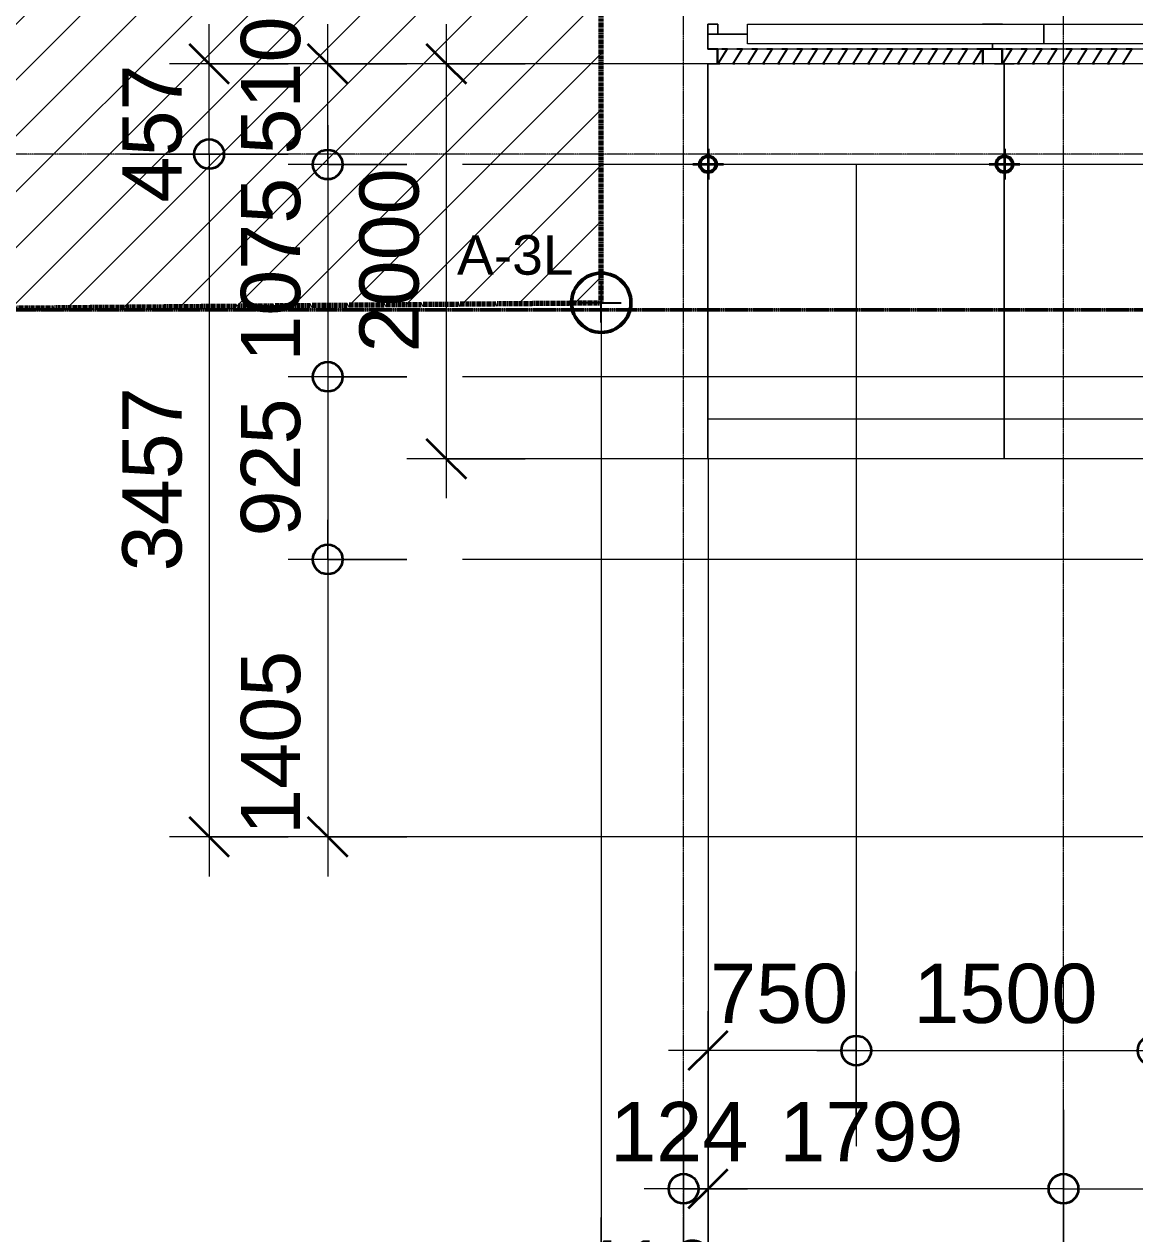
# Model space of a CAD drawing. Header units: millimetres. Extents: x -915437 to -840849, y -5243 to 29956.
# Drawn here: x -898142 to -892522, y 6727 to 12852 of the extents above; entities that cross this region are included whole.
import ezdxf

# ---------------------------------------------------------------- set-up
doc = ezdxf.new("R2010")
doc.units = ezdxf.units.MM
for name, pattern in [('DPA_Grid _ Level 100', [10, 5.5, -1.6, 1.3, -1.6]), ('DPA_Hidden 100', [7.2, 4.7, -2.5]), ('DPA_Hidden 50', [3, 2, -1])]:
    doc.linetypes.add(name, pattern=pattern)
for name, color, linetype, lineweight in [('A-ANNO-DIMS', 1, 'Continuous', 9), ('A-ANNO-DIMS-100', 1, 'Continuous', 9), ('A-ANNO-NOTE', 3, 'Continuous', 25), ('A-DETL', 1, 'Continuous', 70), ('A-DETL-GENF', 2, 'Continuous', 35), ('A-GENM', 1, 'Continuous', 9), ('A-GLAZ-CURT', 2, 'Continuous', 9), ('E-LITE-EQPM', 2, 'Continuous', 35), ('G-ANNO-SECL', 3, 'Continuous', 9), ('G-ANNO-TEXT', 3, 'Continuous', 9), ('S-GRID', 251, 'Continuous', 9)]:
    doc.layers.add(name, color=color, linetype=linetype, lineweight=lineweight)
doc.styles.add('Arial_1', font='arial.ttf', dxfattribs={"height": 250})
doc.styles.add('Arial_2', font='arial.ttf', dxfattribs={"height": 200})
doc.styles.add('Arial_3', font='arial.ttf', dxfattribs={"height": 300})
doc.dimstyles.new('DPA-DIM-3_0_C-C', dxfattribs={"dimscale": 304.8, "dimtxt": 306.07782, "dimasz": 0.492126, "dimexe": 0.656168, "dimexo": 0.0625, "dimgap": 0.164042, "dimtad": 1, "dimdec": 0, "dimzin": 0, "dimdsep": 46, "dimtxsty": 'Arial_3', "dimblk1": 'DOTBLANK', "dimblk2": 'DOTBLANK', "dimsah": 1, "dimcen": 0.09, "dimdle": 0.656168, "dimadec": 8, "dimazin": 0, "dimtfac": 1, "dimtdec": 4, "dimtix": 1, "dimtmove": 0, "dimatfit": 3, "dimfxl": 1.312336, "dimfxlon": 1, "dimtvp": 1, "dimtolj": 1, "dimtzin": 0, "dimarcsym": 2})
doc.dimstyles.new('DPA-DIM-3_0_C-T', dxfattribs={"dimscale": 304.8, "dimtxt": 306.07782, "dimasz": 0.492126, "dimexe": 0.656168, "dimexo": 0.0625, "dimgap": 0.164042, "dimtad": 0, "dimjust": 2, "dimdec": 0, "dimzin": 0, "dimdsep": 46, "dimtxsty": 'Arial_3', "dimblk1": 'DOTBLANK', "dimblk2": 'OBLIQUE', "dimsah": 1, "dimcen": 0.09, "dimdle": 0.656168, "dimadec": 8, "dimazin": 0, "dimtfac": 1, "dimtdec": 4, "dimtix": 1, "dimtmove": 2, "dimatfit": 3, "dimfxl": 1.312336, "dimfxlon": 1, "dimtvp": 1, "dimtolj": 1, "dimtzin": 0, "dimarcsym": 2})
doc.dimstyles.new('DPA-DIM-3_0_C-T_1', dxfattribs={"dimscale": 304.8, "dimtxt": 306.07782, "dimasz": 0.492126, "dimexe": 0.656168, "dimexo": 0.0625, "dimgap": 0.164042, "dimtad": 0, "dimjust": 2, "dimdec": 0, "dimzin": 0, "dimdsep": 46, "dimtxsty": 'Arial_1', "dimblk1": 'DOTBLANK', "dimblk2": 'OBLIQUE', "dimsah": 1, "dimcen": 0.09, "dimdle": 0.656168, "dimadec": 8, "dimazin": 0, "dimtfac": 1, "dimtdec": 4, "dimtix": 1, "dimtmove": 2, "dimatfit": 3, "dimfxl": 1.312336, "dimfxlon": 1, "dimtvp": 1, "dimtolj": 1, "dimtzin": 0, "dimarcsym": 2})
doc.dimstyles.new('DPA-DIM-3_0_T-T_1', dxfattribs={"dimscale": 304.8, "dimtxt": 306.07782, "dimasz": 0.656168, "dimexe": 0.656168, "dimexo": 0.0625, "dimgap": 0.164042, "dimtad": 1, "dimdec": 0, "dimzin": 0, "dimdsep": 46, "dimtxsty": 'Arial_3', "dimblk1": 'OBLIQUE', "dimblk2": 'OBLIQUE', "dimsah": 1, "dimcen": 0.09, "dimdle": 0.656168, "dimadec": 8, "dimazin": 0, "dimtfac": 1, "dimtdec": 4, "dimtix": 1, "dimtmove": 0, "dimatfit": 3, "dimfxl": 1.312336, "dimfxlon": 1, "dimtvp": 1, "dimtolj": 1, "dimtzin": 0, "dimarcsym": 2})

# ---------------------------------------------------------------- blocks, each defined once
blk = doc.blocks.new('DPA_CP_Entrance Louver Grill Vertical Z - Louver Grill Vertical Z-V6-4211-01 ENLARGED ENTRANCE 1 GROUND LEVEL - REFLECTED CEILING PLAN')
at = {"layer": 'A-GLAZ-CURT'}
for p, q in [((-670.3, 200), (-672.3, 200)), ((-672.3, 200), (-672.3, 127)), ((-672.3, 127), (-672.3, 200)), ((-672.3, 200), (-670.3, 200)), ((-670.3, 125), (-670.3, 200)), ((-670.3, 200), (-670.3, 125)), ((672.3, 200), (670.3, 200)), ((670.3, 200), (670.3, 125)), ((670.3, 125), (670.3, 200)), ((670.3, 200), (672.3, 200)), ((672.3, 127), (672.3, 200)), ((672.3, 200), (672.3, 127)), ((-672.3, 127), (-720.3, 127)), ((-720.3, 127), (-720.3, 125)), ((-720.3, 125), (-720.3, 127)), ((-720.3, 127), (-672.3, 127)), ((-720.3, 125), (-670.3, 125)), ((-670.3, 125), (-720.3, 125)), ((-720.3, 100), (-720.3, 125)), ((-720.3, 125), (-720.3, 100)), ((720.3, 125), (-720.3, 125)), ((720.3, 125), (-720.3, 125)), ((-720.3, 100), (-720.3, 125)), ((-720.3, 125), (-720.3, 100)), ((720.3, 125), (-720.3, 125)), ((720.3, 125), (-720.3, 125)), ((670.3, 125), (720.3, 125)), ((720.3, 125), (670.3, 125)), ((720.3, 127), (672.3, 127)), ((672.3, 127), (720.3, 127)), ((720.3, 125), (720.3, 127)), ((720.3, 127), (720.3, 125)), ((720.3, 100), (720.3, 125)), ((720.3, 125), (720.3, 100)), ((720.3, 100), (720.3, 125)), ((720.3, 125), (720.3, 100)), ((-720.3, 0), (-670.3, 0)), ((-670.3, 0), (-720.3, 0)), ((670.3, 0), (720.3, 0)), ((720.3, 0), (670.3, 0))]:
    blk.add_line(p, q, dxfattribs=at)
blk = doc.blocks.new('DPA_CP_Entrance Louver Grill Vertical Z - Louver Grill Vertical Z-V12-4211-01 ENLARGED ENTRANCE 1 GROUND LEVEL - REFLECTED CEILING PLAN')
at = {"layer": 'A-GLAZ-CURT'}
for p, q in [((-670.3, 200), (-672.3, 200)), ((-672.3, 200), (-672.3, 127)), ((-672.3, 127), (-672.3, 200)), ((-672.3, 200), (-670.3, 200)), ((-670.3, 125), (-670.3, 200)), ((-670.3, 200), (-670.3, 125)), ((672.3, 200), (670.3, 200)), ((670.3, 200), (670.3, 125)), ((670.3, 125), (670.3, 200)), ((670.3, 200), (672.3, 200)), ((672.3, 127), (672.3, 200)), ((672.3, 200), (672.3, 127)), ((-672.3, 127), (-720.3, 127)), ((-720.3, 127), (-720.3, 125)), ((-720.3, 125), (-720.3, 127)), ((-720.3, 127), (-672.3, 127)), ((-720.3, 125), (-670.3, 125)), ((-670.3, 125), (-720.3, 125)), ((-720.3, 100), (-720.3, 125)), ((-720.3, 125), (-720.3, 100)), ((720.3, 125), (-720.3, 125)), ((720.3, 125), (-720.3, 125)), ((-720.3, 100), (-720.3, 125)), ((-720.3, 125), (-720.3, 100)), ((720.3, 125), (-720.3, 125)), ((720.3, 125), (-720.3, 125)), ((670.3, 125), (720.3, 125)), ((720.3, 125), (670.3, 125)), ((720.3, 127), (672.3, 127)), ((672.3, 127), (720.3, 127)), ((720.3, 125), (720.3, 127)), ((720.3, 127), (720.3, 125)), ((720.3, 50), (720.3, 125)), ((720.3, 125), (720.3, 50)), ((720.3, 50), (720.3, 125)), ((720.3, 125), (720.3, 50)), ((-720.3, 0), (-670.3, 0)), ((-670.3, 0), (-720.3, 0)), ((520.3, 50), (720.3, 50)), ((720.3, 50), (520.3, 50)), ((520.3, 50), (720.3, 50)), ((720.3, 50), (520.3, 50)), ((670.3, 50), (670.3, 0)), ((720.3, 50), (670.3, 50)), ((670.3, 50), (720.3, 50)), ((670.3, 0), (670.3, 50)), ((670.3, 0), (720.3, 0)), ((720.3, 0), (670.3, 0)), ((720.3, 0), (720.3, 50)), ((720.3, 50), (720.3, 0))]:
    blk.add_line(p, q, dxfattribs=at)
blk = doc.blocks.new('GM_Louver Grill Vertical Z - Z Profile-V16-4211-01 ENLARGED ENTRANCE 1 GROUND LEVEL - REFLECTED CEILING PLAN')
at = {"layer": 'A-GENM'}
for p, q in [((46.4, 73), (0.1, 0)), ((0.1, 0), (46.4, 73)), ((3.7, 2), (50, 75)), ((50, 75), (3.7, 2)), ((50, 75), (40, 75)), ((40, 75), (40, 73)), ((40, 73), (40, 75)), ((40, 75), (50, 75)), ((40, 73), (46.4, 73)), ((46.4, 73), (40, 73)), ((0.1, 0), (30, 0)), ((30, 0), (0.1, 0)), ((30, 2), (3.7, 2)), ((3.7, 2), (30, 2)), ((30, 0), (30, 2)), ((30, 2), (30, 0))]:
    blk.add_line(p, q, dxfattribs=at)
blk = doc.blocks.new('System Panel - Facade_Solid Panel 100mm-18344664-4211-01 ENLARGED ENTRANCE 1 GROUND LEVEL - REFLECTED CEILING PLAN')
at = {"layer": 'A-GLAZ-CURT'}
for p, q in [((-750, -150), (-750, -50)), ((-750, -50), (750, -50)), ((750, -50), (750, -150)), ((750, -150), (-750, -150))]:
    blk.add_line(p, q, dxfattribs=at)
blk = doc.blocks.new('DPA_CP_Entrance Canopy Lower - Depth 4200-17954607-4211-01 ENLARGED ENTRANCE 1 GROUND LEVEL - REFLECTED CEILING PLAN')
at = {"layer": 'A-GLAZ-CURT'}
for p, q in [((-894682.4, 11201.9), (-894682.4, 12652)), ((-894682.4, 12652), (-894682.4, 11203.2)), ((-893182.4, 12652), (-894682.4, 12652)), ((-893182.4, 12652), (-894682.4, 12652)), ((-894682.4, 12652), (-894682.4, 11252)), ((-894682.4, 11252), (-894682.4, 12652)), ((-894682.4, 12652), (-894632.4, 12652)), ((-894632.4, 12652), (-894682.4, 12652)), ((-894682.4, 10907), (-894682.4, 12652)), ((-894682.4, 12652), (-894682.4, 10852)), ((-893182.4, 12652), (-894682.4, 12652)), ((-893182.4, 12652), (-894682.4, 12652)), ((-893232.4, 12652), (-893182.4, 12652)), ((-893182.4, 12652), (-893232.4, 12652)), ((-893182.4, 11203.2), (-893182.4, 12652)), ((-893182.4, 12652), (-893182.4, 11201.9)), ((-893182.4, 12652), (-893182.4, 11252)), ((-893182.4, 11252), (-893182.4, 12652)), ((-893182.4, 10852), (-893182.4, 12652)), ((-893182.4, 12652), (-893182.4, 10907)), ((-894682.4, 11227), (-894682.4, 11252)), ((-894682.4, 11252), (-894682.4, 11232)), ((-894682.4, 11232), (-894682.4, 10987)), ((-894682.4, 10992), (-894682.4, 11227)), ((-893182.4, 11232), (-893182.4, 11252)), ((-893182.4, 11252), (-893182.4, 11227)), ((-893182.4, 10987), (-893182.4, 11232)), ((-893182.4, 11227), (-893182.4, 10992)), ((-894682.4, 11203.2), (-894682.4, 11201.9)), ((-893182.4, 11201.9), (-893182.4, 11203.2)), ((-894682.4, 10902), (-894682.4, 10992)), ((-894682.4, 10987), (-894682.4, 10907)), ((-893182.4, 10992), (-893182.4, 10902)), ((-893182.4, 10907), (-893182.4, 10987)), ((-894682.4, 10907), (-894682.4, 10937)), ((-894682.4, 10937), (-894682.4, 10907)), ((-894682.4, 10932), (-894682.4, 10902)), ((-894682.4, 10652), (-894682.4, 10932)), ((-893182.4, 10907), (-893182.4, 10937)), ((-893182.4, 10937), (-893182.4, 10907)), ((-893182.4, 10932), (-893182.4, 10652)), ((-893182.4, 10902), (-893182.4, 10932)), ((-894682.4, 10852), (-894682.4, 10902)), ((-894682.4, 10902), (-894682.4, 10652)), ((-893182.4, 10852), (-894682.4, 10852)), ((-893182.4, 10852), (-894682.4, 10852)), ((-893182.4, 10652), (-893182.4, 10902)), ((-893182.4, 10902), (-893182.4, 10852)), ((-893182.4, 10652), (-894682.4, 10652)), ((-893182.4, 10652), (-894682.4, 10652))]:
    blk.add_line(p, q, dxfattribs=at)
blk = doc.blocks.new('D1 - D1-12676964-4211-01 ENLARGED ENTRANCE 1 GROUND LEVEL - REFLECTED CEILING PLAN')
at = {"layer": 'A-DETL-GENF', "lineweight": 25}
for radius in [45, 40]:
    blk.add_circle((0, 0), radius, dxfattribs=at)
at = {"layer": 'E-LITE-EQPM'}
for p, q in [((0, 77.5), (0, -77.5)), ((-77.5, 0), (77.5, 0))]:
    blk.add_line(p, q, dxfattribs=at)
blk.add_circle((0, 0), 38, dxfattribs=at)
blk = doc.blocks.new('DPA_GM_ROW_Node - Small-3986038-4211-01 ENLARGED ENTRANCE 1 GROUND LEVEL - REFLECTED CEILING PLAN')
at = {"layer": 'A-ANNO-NOTE'}
for p, q in [((0, 1), (0, 0)), ((0, 0), (-1, 0)), ((0, 0), (1, 0)), ((0, -1), (0, 0))]:
    blk.add_line(p, q, dxfattribs=at)
at = {"layer": 'A-ANNO-NOTE', "lineweight": 50}
blk.add_circle((0, 0), 1.5, dxfattribs=at)
blk = doc.blocks.new('DIMBLOCK46-4211-01 ENLARGED ENTRANCE 1 GROUND LEVEL - REFLECTED CEILING PLAN')
at = {"layer": 'A-ANNO-DIMS-100'}
for p, q in [((-896206.3, 12141.5), (-896806.3, 12141.5)), ((-896606.3, 12141.5), (-896806.3, 12141.5)), ((-896606.3, 12141.5), (-896606.3, 11941.5)), ((-896606.3, 12141.5), (-896206.3, 12141.5)), ((-896606.3, 12141.5), (-896206.3, 12141.5))]:
    blk.add_line(p, q, dxfattribs=at)
at = {"layer": 'A-ANNO-DIMS-100', "lineweight": 35}
blk.add_circle((-896606.3, 12141.5), 75, dxfattribs=at)
blk = doc.blocks.new('_DotBlank')
at = {"color": 0, "linetype": 'ByBlock', "lineweight": -2}
blk.add_line((-0.5, 0), (-1, 0), dxfattribs=at)
blk.add_circle((0, 0), 0.5, dxfattribs=at)
blk = doc.blocks.new('_None')
blk = doc.blocks.new('_Oblique')
at = {"color": 0, "linetype": 'ByBlock', "lineweight": -2}
blk.add_line((-0.5, -0.5), (0.5, 0.5), dxfattribs=at)
blk = doc.blocks.new('DIMBLOCK47-4211-01 ENLARGED ENTRANCE 1 GROUND LEVEL - REFLECTED CEILING PLAN')
at = {"layer": 'A-ANNO-DIMS-100'}
for p, q in [((-896606.3, 12141.5), (-896606.3, 12851.5)), ((-896206.3, 12651.5), (-896806.3, 12651.5)), ((-896606.3, 12651.5), (-896206.3, 12651.5)), ((-896206.3, 12141.5), (-896806.3, 12141.5)), ((-896606.3, 12141.5), (-896206.3, 12141.5))]:
    blk.add_line(p, q, dxfattribs=at)
at = {"layer": 'A-ANNO-DIMS-100', "lineweight": 35}
for q in [(-896706.3, 12751.5), (-896506.3, 12551.5)]:
    blk.add_line((-896606.3, 12651.5), q, dxfattribs=at)
at = {"layer": 'A-ANNO-DIMS-100', "color": 0, "insert": (-897045.8, 12192), "char_height": 300, "width": 830.648, "attachment_point": 1, "rotation": 90, "line_spacing_factor": 0.941778, "style": 'Arial_3'}
blk.add_mtext('510', dxfattribs=at)
blk = doc.blocks.new('DIMBLOCK48-4211-01 ENLARGED ENTRANCE 1 GROUND LEVEL - REFLECTED CEILING PLAN')
at = {"layer": 'A-ANNO-DIMS-100'}
for p, q in [((-896606.3, 10142), (-896606.3, 10342)), ((-896206.3, 10142), (-896806.3, 10142)), ((-896606.3, 10142), (-896806.3, 10142)), ((-896606.3, 10142), (-896206.3, 10142)), ((-896606.3, 10142), (-896206.3, 10142))]:
    blk.add_line(p, q, dxfattribs=at)
at = {"layer": 'A-ANNO-DIMS-100', "lineweight": 35}
blk.add_circle((-896606.3, 10142), 75, dxfattribs=at)
blk = doc.blocks.new('DIMBLOCK49-4211-01 ENLARGED ENTRANCE 1 GROUND LEVEL - REFLECTED CEILING PLAN')
at = {"layer": 'A-ANNO-DIMS-100'}
for p, q in [((-896206.3, 10142), (-896806.3, 10142)), ((-896606.3, 10142), (-896606.3, 8537)), ((-896606.3, 10142), (-896206.3, 10142)), ((-896206.3, 8737), (-896806.3, 8737)), ((-896606.3, 8737), (-896206.3, 8737))]:
    blk.add_line(p, q, dxfattribs=at)
at = {"layer": 'A-ANNO-DIMS-100', "lineweight": 35}
for q in [(-896706.3, 8837), (-896506.3, 8637)]:
    blk.add_line((-896606.3, 8737), q, dxfattribs=at)
at = {"layer": 'A-ANNO-DIMS-100', "color": 0, "insert": (-897045.8, 8747), "char_height": 300, "width": 1107.531, "attachment_point": 1, "rotation": 90, "line_spacing_factor": 0.941778, "style": 'Arial_3'}
blk.add_mtext('1405', dxfattribs=at)
blk = doc.blocks.new('DIMBLOCK50-4211-01 ENLARGED ENTRANCE 1 GROUND LEVEL - REFLECTED CEILING PLAN')
at = {"layer": 'A-ANNO-DIMS-100'}
for p, q in [((-896606.3, 12341.5), (-896606.3, 11066.5)), ((-896206.3, 12141.5), (-896806.3, 12141.5)), ((-896606.3, 12141.5), (-896206.3, 12141.5)), ((-896206.3, 11066.5), (-896806.3, 11066.5)), ((-896606.3, 11066.5), (-896206.3, 11066.5))]:
    blk.add_line(p, q, dxfattribs=at)
at = {"layer": 'A-ANNO-DIMS-100', "lineweight": 35}
for centre in [(-896606.3, 12141.5), (-896606.3, 11066.5)]:
    blk.add_circle(centre, 75, dxfattribs=at)
at = {"layer": 'A-ANNO-DIMS-100', "color": 0, "insert": (-897045.8, 11142.5), "char_height": 300, "width": 1107.531, "attachment_point": 1, "rotation": 90, "line_spacing_factor": 0.941778, "style": 'Arial_3'}
blk.add_mtext('1075', dxfattribs=at)
blk = doc.blocks.new('DIMBLOCK51-4211-01 ENLARGED ENTRANCE 1 GROUND LEVEL - REFLECTED CEILING PLAN')
at = {"layer": 'A-ANNO-DIMS-100'}
for p, q in [((-896206.3, 11066.5), (-896806.3, 11066.5)), ((-896606.3, 11066.5), (-896606.3, 9942)), ((-896606.3, 11066.5), (-896206.3, 11066.5)), ((-896206.3, 10142), (-896806.3, 10142)), ((-896606.3, 10142), (-896206.3, 10142))]:
    blk.add_line(p, q, dxfattribs=at)
at = {"layer": 'A-ANNO-DIMS-100', "lineweight": 35}
for centre in [(-896606.3, 11066.5), (-896606.3, 10142)]:
    blk.add_circle(centre, 75, dxfattribs=at)
at = {"layer": 'A-ANNO-DIMS-100', "color": 0, "insert": (-897045.8, 10258.1), "char_height": 300, "width": 830.648, "attachment_point": 1, "rotation": 90, "line_spacing_factor": 0.941778, "style": 'Arial_3'}
blk.add_mtext('925', dxfattribs=at)
blk = doc.blocks.new('DIMBLOCK62-4211-01 ENLARGED ENTRANCE 1 GROUND LEVEL - REFLECTED CEILING PLAN')
at = {"layer": 'A-ANNO-DIMS-100'}
for p, q in [((-897206.3, 12194), (-897206.3, 12394)), ((-896806.3, 12194), (-897406.3, 12194)), ((-897206.3, 12194), (-897406.3, 12194)), ((-897206.3, 12194), (-896806.3, 12194)), ((-897206.3, 12194), (-896806.3, 12194))]:
    blk.add_line(p, q, dxfattribs=at)
at = {"layer": 'A-ANNO-DIMS-100', "lineweight": 35}
blk.add_circle((-897206.3, 12194), 75, dxfattribs=at)
blk = doc.blocks.new('DIMBLOCK63-4211-01 ENLARGED ENTRANCE 1 GROUND LEVEL - REFLECTED CEILING PLAN')
at = {"layer": 'A-ANNO-DIMS-100'}
for p, q in [((-896806.3, 12194), (-897406.3, 12194)), ((-897206.3, 12194), (-897206.3, 8537)), ((-897206.3, 12194), (-896806.3, 12194)), ((-896806.3, 8737), (-897406.3, 8737)), ((-897206.3, 8737), (-896806.3, 8737))]:
    blk.add_line(p, q, dxfattribs=at)
at = {"layer": 'A-ANNO-DIMS-100', "lineweight": 35}
for q in [(-897306.3, 8837), (-897106.3, 8637)]:
    blk.add_line((-897206.3, 8737), q, dxfattribs=at)
at = {"layer": 'A-ANNO-DIMS-100', "color": 0, "insert": (-897645.8, 10081.3), "char_height": 300, "width": 1107.531, "attachment_point": 1, "rotation": 90, "line_spacing_factor": 0.941778, "style": 'Arial_3'}
blk.add_mtext('3457', dxfattribs=at)
blk = doc.blocks.new('DIMBLOCK64-4211-01 ENLARGED ENTRANCE 1 GROUND LEVEL - REFLECTED CEILING PLAN')
at = {"layer": 'A-ANNO-DIMS-100'}
for p, q in [((-897606.3, 12194), (-897006.3, 12194)), ((-897206.3, 12194), (-897606.3, 12194)), ((-897206.3, 12194), (-897606.3, 12194)), ((-897206.3, 12194), (-897206.3, 11994)), ((-897206.3, 12194), (-897006.3, 12194))]:
    blk.add_line(p, q, dxfattribs=at)
at = {"layer": 'A-ANNO-DIMS-100', "lineweight": 35}
blk.add_circle((-897206.3, 12194), 75, dxfattribs=at)
blk = doc.blocks.new('DIMBLOCK65-4211-01 ENLARGED ENTRANCE 1 GROUND LEVEL - REFLECTED CEILING PLAN')
at = {"layer": 'A-ANNO-DIMS-100'}
for p, q in [((-897206.3, 12194), (-897206.3, 12851.5)), ((-896806.3, 12651.5), (-897406.3, 12651.5)), ((-897206.3, 12651.5), (-896806.3, 12651.5)), ((-897606.3, 12194), (-897006.3, 12194)), ((-897206.3, 12194), (-897606.3, 12194))]:
    blk.add_line(p, q, dxfattribs=at)
at = {"layer": 'A-ANNO-DIMS-100', "lineweight": 35}
for q in [(-897306.3, 12751.5), (-897106.3, 12551.5)]:
    blk.add_line((-897206.3, 12651.5), q, dxfattribs=at)
at = {"layer": 'A-ANNO-DIMS-100', "color": 0, "insert": (-897645.8, 11949.3), "char_height": 300, "width": 830.648, "attachment_point": 1, "rotation": 90, "line_spacing_factor": 0.941778, "style": 'Arial_3'}
blk.add_mtext('457', dxfattribs=at)
blk = doc.blocks.new('DIMBLOCK78-4211-01 ENLARGED ENTRANCE 1 GROUND LEVEL - REFLECTED CEILING PLAN')
at = {"layer": 'A-ANNO-DIMS-100'}
for p, q in [((-894805.4, 6809.6), (-894805.4, 6055)), ((-894805.4, 6255), (-894805.4, 6809.6)), ((-894805.4, 6255), (-894805.4, 6809.6)), ((-894805.4, 6255), (-894605.4, 6255)), ((-894805.4, 6255), (-894805.4, 6055))]:
    blk.add_line(p, q, dxfattribs=at)
at = {"layer": 'A-ANNO-DIMS-100', "lineweight": 35}
blk.add_circle((-894805.4, 6255), 75, dxfattribs=at)
blk = doc.blocks.new('DIMBLOCK79-4211-01 ENLARGED ENTRANCE 1 GROUND LEVEL - REFLECTED CEILING PLAN')
at = {"layer": 'A-ANNO-DIMS-100'}
for p, q in [((-895221.6, 6809.6), (-895221.6, 6055)), ((-895221.6, 6255), (-895221.6, 6809.6)), ((-894805.4, 6809.6), (-894805.4, 6055)), ((-894805.4, 6255), (-894805.4, 6809.6)), ((-894805.4, 6255), (-895421.6, 6255))]:
    blk.add_line(p, q, dxfattribs=at)
at = {"layer": 'A-ANNO-DIMS-100', "lineweight": 35}
for q in [(-895121.6, 6355), (-895321.6, 6155)]:
    blk.add_line((-895221.6, 6255), q, dxfattribs=at)
at = {"layer": 'A-ANNO-DIMS-100', "color": 0, "insert": (-895351.7, 6694.5), "char_height": 300, "width": 830.648, "attachment_point": 1, "line_spacing_factor": 0.941778, "style": 'Arial_3'}
blk.add_mtext('416', dxfattribs=at)
blk = doc.blocks.new('DIMBLOCK83-4211-01 ENLARGED ENTRANCE 1 GROUND LEVEL - REFLECTED CEILING PLAN')
at = {"layer": 'A-ANNO-DIMS-100'}
for p, q in [((-892882.4, 7355), (-892882.4, 6755)), ((-892882.4, 6955), (-892882.4, 7355)), ((-892882.4, 6955), (-892882.4, 7355)), ((-892882.4, 6955), (-893082.4, 6955)), ((-892882.4, 6955), (-892882.4, 6755))]:
    blk.add_line(p, q, dxfattribs=at)
at = {"layer": 'A-ANNO-DIMS-100', "lineweight": 35}
blk.add_circle((-892882.4, 6955), 75, dxfattribs=at)
blk = doc.blocks.new('DIMBLOCK84-4211-01 ENLARGED ENTRANCE 1 GROUND LEVEL - REFLECTED CEILING PLAN')
at = {"layer": 'A-ANNO-DIMS-100'}
for p, q in [((-892882.4, 7355), (-892882.4, 6755)), ((-892882.4, 6955), (-892882.4, 7355)), ((-886007.4, 7355), (-886007.4, 6755)), ((-886007.4, 6955), (-886007.4, 7355)), ((-892882.4, 6955), (-885807.4, 6955))]:
    blk.add_line(p, q, dxfattribs=at)
at = {"layer": 'A-ANNO-DIMS-100', "lineweight": 35}
for q in [(-885907.4, 7055), (-886107.4, 6855)]:
    blk.add_line((-886007.4, 6955), q, dxfattribs=at)
at = {"layer": 'A-ANNO-DIMS-100', "color": 0, "insert": (-889293, 7394.5), "char_height": 300, "width": 1107.531, "attachment_point": 1, "line_spacing_factor": 0.941778, "style": 'Arial_3'}
blk.add_mtext('6875', dxfattribs=at)
blk = doc.blocks.new('DIMBLOCK85-4211-01 ENLARGED ENTRANCE 1 GROUND LEVEL - REFLECTED CEILING PLAN')
at = {"layer": 'A-ANNO-DIMS-100'}
for p, q in [((-894805.4, 7355), (-894805.4, 6755)), ((-894805.4, 6955), (-894805.4, 7355)), ((-894805.4, 6955), (-894805.4, 7355)), ((-894805.4, 6955), (-895005.4, 6955)), ((-894805.4, 6955), (-894805.4, 6755))]:
    blk.add_line(p, q, dxfattribs=at)
at = {"layer": 'A-ANNO-DIMS-100', "lineweight": 35}
blk.add_circle((-894805.4, 6955), 75, dxfattribs=at)
blk = doc.blocks.new('DIMBLOCK86-4211-01 ENLARGED ENTRANCE 1 GROUND LEVEL - REFLECTED CEILING PLAN')
at = {"layer": 'A-ANNO-DIMS-100'}
for p, q in [((-894805.4, 7355), (-894805.4, 6755)), ((-894805.4, 6955), (-894805.4, 7355)), ((-894681.4, 7355), (-894681.4, 6755)), ((-894681.4, 6955), (-894681.4, 7355)), ((-894805.4, 6955), (-894481.4, 6955))]:
    blk.add_line(p, q, dxfattribs=at)
at = {"layer": 'A-ANNO-DIMS-100', "lineweight": 35}
for q in [(-894581.4, 7055), (-894781.4, 6855)]:
    blk.add_line((-894681.4, 6955), q, dxfattribs=at)
at = {"layer": 'A-ANNO-DIMS-100', "color": 0, "insert": (-895176.7, 7394.5), "char_height": 300, "width": 830.648, "attachment_point": 1, "line_spacing_factor": 0.941778, "style": 'Arial_3'}
blk.add_mtext('124', dxfattribs=at)
blk = doc.blocks.new('DIMBLOCK87-4211-01 ENLARGED ENTRANCE 1 GROUND LEVEL - REFLECTED CEILING PLAN')
at = {"layer": 'A-ANNO-DIMS-100'}
for p, q in [((-892882.4, 6555), (-892882.4, 7155)), ((-892882.4, 6955), (-892882.4, 7155)), ((-892882.4, 6955), (-892682.4, 6955)), ((-892882.4, 6955), (-892882.4, 6555)), ((-892882.4, 6955), (-892882.4, 6555))]:
    blk.add_line(p, q, dxfattribs=at)
at = {"layer": 'A-ANNO-DIMS-100', "lineweight": 35}
blk.add_circle((-892882.4, 6955), 75, dxfattribs=at)
blk = doc.blocks.new('DIMBLOCK88-4211-01 ENLARGED ENTRANCE 1 GROUND LEVEL - REFLECTED CEILING PLAN')
at = {"layer": 'A-ANNO-DIMS-100'}
for p, q in [((-894681.4, 6555), (-894681.4, 7155)), ((-892882.4, 6555), (-892882.4, 7155)), ((-892882.4, 6955), (-894881.4, 6955)), ((-894681.4, 6955), (-894681.4, 6555)), ((-892882.4, 6955), (-892882.4, 6555))]:
    blk.add_line(p, q, dxfattribs=at)
at = {"layer": 'A-ANNO-DIMS-100', "lineweight": 35}
for q in [(-894581.4, 7055), (-894781.4, 6855)]:
    blk.add_line((-894681.4, 6955), q, dxfattribs=at)
at = {"layer": 'A-ANNO-DIMS-100', "color": 0, "insert": (-894320.9, 7394.5), "char_height": 300, "width": 1107.531, "attachment_point": 1, "line_spacing_factor": 0.941778, "style": 'Arial_3'}
blk.add_mtext('1799', dxfattribs=at)
blk = doc.blocks.new('DIMBLOCK89-4211-01 ENLARGED ENTRANCE 1 GROUND LEVEL - REFLECTED CEILING PLAN')
at = {"layer": 'A-ANNO-DIMS-100'}
for p, q in [((-893931.4, 8055), (-893931.4, 7455)), ((-893931.4, 7655), (-893931.4, 8055)), ((-892431.4, 8055), (-892431.4, 7455)), ((-892431.4, 7655), (-892431.4, 8055)), ((-894131.4, 7655), (-892431.4, 7655))]:
    blk.add_line(p, q, dxfattribs=at)
at = {"layer": 'A-ANNO-DIMS-100', "lineweight": 35}
for centre in [(-893931.4, 7655), (-892431.4, 7655)]:
    blk.add_circle(centre, 75, dxfattribs=at)
at = {"layer": 'A-ANNO-DIMS-100', "color": 0, "insert": (-893642.8, 8094.5), "char_height": 300, "width": 1107.531, "attachment_point": 1, "line_spacing_factor": 0.941778, "style": 'Arial_3'}
blk.add_mtext('1500', dxfattribs=at)
blk = doc.blocks.new('DIMBLOCK94-4211-01 ENLARGED ENTRANCE 1 GROUND LEVEL - REFLECTED CEILING PLAN')
at = {"layer": 'A-ANNO-DIMS-100'}
for p, q in [((-893931.4, 7255), (-893931.4, 7855)), ((-893931.4, 7655), (-893931.4, 7855)), ((-893931.4, 7655), (-893731.4, 7655)), ((-893931.4, 7655), (-893931.4, 7255)), ((-893931.4, 7655), (-893931.4, 7255))]:
    blk.add_line(p, q, dxfattribs=at)
at = {"layer": 'A-ANNO-DIMS-100', "lineweight": 35}
blk.add_circle((-893931.4, 7655), 75, dxfattribs=at)
blk = doc.blocks.new('DIMBLOCK95-4211-01 ENLARGED ENTRANCE 1 GROUND LEVEL - REFLECTED CEILING PLAN')
at = {"layer": 'A-ANNO-DIMS-100'}
for p, q in [((-894681.4, 7255), (-894681.4, 7855)), ((-893931.4, 7255), (-893931.4, 7855)), ((-893931.4, 7655), (-894881.4, 7655)), ((-894681.4, 7655), (-894681.4, 7255)), ((-893931.4, 7655), (-893931.4, 7255))]:
    blk.add_line(p, q, dxfattribs=at)
at = {"layer": 'A-ANNO-DIMS-100', "lineweight": 35}
for q in [(-894581.4, 7755), (-894781.4, 7555)]:
    blk.add_line((-894681.4, 7655), q, dxfattribs=at)
at = {"layer": 'A-ANNO-DIMS-100', "color": 0, "insert": (-894671.4, 8094.5), "char_height": 300, "width": 830.648, "attachment_point": 1, "line_spacing_factor": 0.941778, "style": 'Arial_3'}
blk.add_mtext('750', dxfattribs=at)
blk = doc.blocks.new('DIMBLOCK96-4211-01 ENLARGED ENTRANCE 1 GROUND LEVEL - REFLECTED CEILING PLAN')
at = {"layer": 'A-ANNO-DIMS-100'}
for p, q in [((-896006.3, 12851.5), (-896006.3, 10451.5)), ((-895606.3, 12651.5), (-896206.3, 12651.5)), ((-896006.3, 12651.5), (-895606.3, 12651.5)), ((-895606.3, 10651.5), (-896206.3, 10651.5)), ((-896006.3, 10651.5), (-895606.3, 10651.5))]:
    blk.add_line(p, q, dxfattribs=at)
at = {"layer": 'A-ANNO-DIMS-100', "lineweight": 35}
for p, q in [((-896006.3, 12651.5), (-896106.3, 12751.5)), ((-896006.3, 12651.5), (-895906.3, 12551.5)), ((-896006.3, 10651.5), (-896106.3, 10751.5)), ((-896006.3, 10651.5), (-895906.3, 10551.5))]:
    blk.add_line(p, q, dxfattribs=at)
at = {"layer": 'A-ANNO-DIMS-100', "color": 0, "insert": (-896445.8, 11190), "char_height": 300, "width": 1107.531, "attachment_point": 1, "rotation": 90, "line_spacing_factor": 0.941778, "style": 'Arial_3'}
blk.add_mtext('2000', dxfattribs=at)

msp = doc.modelspace()

# ---------------------------------------------------------------- hatches: boundary and pattern name
at = {"layer": 'A-DETL-GENF', "lineweight": 9}
h = msp.add_hatch(dxfattribs=at)
h.set_pattern_fill('FP_17', color=8, style=0, pattern_type=2)
h.set_pattern_definition([(45, (0, 0), (-141.421356, 141.421356), [])])
h.paths.add_polyline_path([(-909284.6, 11314.5), (-895221.6, 11441.7), (-895221.6, 19283.7), (-909284.6, 19251)])

# ---------------------------------------------------------------- linework, layer by layer
at = {"layer": 'A-DETL', "linetype": 'DPA_Hidden 100'}
for p, q in [((-895221.6, 11441.7), (-895221.6, 19283.7)), ((-909284.6, 11314.5), (-895221.6, 11441.7))]:
    msp.add_line(p, q, dxfattribs=at)
at = {"layer": 'A-DETL', "color": 8, "linetype": 'DPA_Hidden 50', "lineweight": 9}
for p, q in [((-886007.4, 12651.5), (-895925.4, 12651.5)), ((-884936.4, 12141.5), (-895925.4, 12141.5)), ((-893931.4, 12143), (-893931.4, 7168.5)), ((-895221.6, 11441.7), (-895221.6, 6041.7)), ((-884567.4, 11066.5), (-895925.4, 11066.5)), ((-894681.4, 10651.5), (-895981.4, 10651.5)), ((-894681.4, 10651.5), (-894681.4, 6652)), ((-885557.4, 10142), (-895925.4, 10142)), ((-886007.4, 8737), (-896207.4, 8737))]:
    msp.add_line(p, q, dxfattribs=at)
at = {"layer": 'G-ANNO-SECL', "linetype": 'DPA_Grid _ Level 100', "lineweight": 50}
msp.add_line((-913626, 11405), (-853491.8, 11405), dxfattribs=at)
at = {"layer": 'S-GRID', "linetype": 'DPA_Grid _ Level 100'}
for p, q in [((-894805.4, -5243.1), (-894805.4, 26301)), ((-892882.4, -5243.1), (-892882.4, 26301)), ((-841739.4, 12194), (-911783.9, 12194))]:
    msp.add_line(p, q, dxfattribs=at)

# ---------------------------------------------------------------- block references
at = {"layer": 'A-ANNO-NOTE', "xscale": 100, "yscale": 100, "zscale": 100}
msp.add_blockref('DPA_GM_ROW_Node - Small-3986038-4211-01 ENLARGED ENTRANCE 1 GROUND LEVEL - REFLECTED CEILING PLAN', (-895221.6, 11441.7), dxfattribs=at)
at = {"layer": 'A-GENM', "rotation": 180}
for p in [(-894582.4, 12727), (-894506.5, 12727), (-894430.5, 12727), (-894354.6, 12727), (-894278.7, 12727), (-894202.8, 12727), (-894126.9, 12727), (-894051, 12727), (-893975.1, 12727), (-893899.1, 12727), (-893823.2, 12727), (-893747.3, 12727), (-893671.4, 12727), (-893595.5, 12727), (-893519.6, 12727), (-893443.6, 12727), (-893367.7, 12727), (-893291.8, 12727), (-893141.8, 12727), (-893065.9, 12727), (-892990, 12727), (-892914.1, 12727), (-892838.2, 12727), (-892762.2, 12727), (-892686.3, 12727), (-892610.4, 12727), (-892534.5, 12727)]:
    msp.add_blockref('GM_Louver Grill Vertical Z - Z Profile-V16-4211-01 ENLARGED ENTRANCE 1 GROUND LEVEL - REFLECTED CEILING PLAN', p, dxfattribs=at)
at = {"layer": 'A-GLAZ-CURT', "rotation": 180}
for name, p in [('DPA_CP_Entrance Louver Grill Vertical Z - Louver Grill Vertical Z-V12-4211-01 ENLARGED ENTRANCE 1 GROUND LEVEL - REFLECTED CEILING PLAN', (-893962.1, 12852)), ('DPA_CP_Entrance Louver Grill Vertical Z - Louver Grill Vertical Z-V6-4211-01 ENLARGED ENTRANCE 1 GROUND LEVEL - REFLECTED CEILING PLAN', (-892521.5, 12852))]:
    msp.add_blockref(name, p, dxfattribs=at)
at = {"layer": 'A-GLAZ-CURT'}
for name, p in [('System Panel - Facade_Solid Panel 100mm-18344664-4211-01 ENLARGED ENTRANCE 1 GROUND LEVEL - REFLECTED CEILING PLAN', (-893732.4, 12902)), ('System Panel - Facade_Solid Panel 100mm-18344664-4211-01 ENLARGED ENTRANCE 1 GROUND LEVEL - REFLECTED CEILING PLAN', (-892232.4, 12902)), ('DPA_CP_Entrance Canopy Lower - Depth 4200-17954607-4211-01 ENLARGED ENTRANCE 1 GROUND LEVEL - REFLECTED CEILING PLAN', (0, 0)), ('DPA_CP_Entrance Canopy Lower - Depth 4200-17954607-4211-01 ENLARGED ENTRANCE 1 GROUND LEVEL - REFLECTED CEILING PLAN', (1500, 0))]:
    msp.add_blockref(name, p, dxfattribs=at)
at = {"layer": 'E-LITE-EQPM'}
for p in [(-894681.4, 12143), (-893181.4, 12143)]:
    msp.add_blockref('D1 - D1-12676964-4211-01 ENLARGED ENTRANCE 1 GROUND LEVEL - REFLECTED CEILING PLAN', p, dxfattribs=at)

# ---------------------------------------------------------------- texts
at = {"layer": 'G-ANNO-TEXT', "color": 7, "insert": (-895952, 11783.5), "char_height": 200, "width": 729.536, "attachment_point": 1, "style": 'Arial_2'}
msp.add_mtext('A-3L', dxfattribs=at)

# ---------------------------------------------------------------- dimensions: what is measured, and where the dimension line sits
at = {"layer": 'A-ANNO-DIMS'}
for base, p1, p2, override, picture, middle in [((-896606.3, 12651.5), (-896206.3, 12141.5), (-896206.3, 12651.5), {"dimpost": '<>', "dimfxl": 510}, 'DIMBLOCK47-4211-01 ENLARGED ENTRANCE 1 GROUND LEVEL - REFLECTED CEILING PLAN', (-896845.8, 12607.3)), ((-897206.2939814, 12651.5205381), (-897606.2939814, 12194.0205382), (-896806.2939814, 12651.5205381), {"dimpost": '<>', "dimfxl": 921.57813}, 'DIMBLOCK65-4211-01 ENLARGED ENTRANCE 1 GROUND LEVEL - REFLECTED CEILING PLAN', (-897445.7628826, 12364.6378332)), ((-897206.3, 8737), (-896806.3, 12194), (-896806.3, 8737), {"dimpost": '<>', "dimfxl": 3457}, 'DIMBLOCK63-4211-01 ENLARGED ENTRANCE 1 GROUND LEVEL - REFLECTED CEILING PLAN', (-897445.8, 10635.1)), ((-896606.3, 8737), (-896206.3, 10142), (-896206.3, 8737), {"dimpost": '<>', "dimfxl": 1404.949833}, 'DIMBLOCK49-4211-01 ENLARGED ENTRANCE 1 GROUND LEVEL - REFLECTED CEILING PLAN', (-896845.8, 9300.8))]:
    dim = msp.add_linear_dim(base=base, p1=p1, p2=p2, angle=90, dimstyle='DPA-DIM-3_0_C-T', override=override, dxfattribs=at)
    dim.commit()
    dim.dimension.update_dxf_attribs({"geometry": picture, "text_midpoint": middle, "dimtype": 160, "text_rotation": 90})
for base, p1, p2, dimstyle, override, picture, middle in [((-896006.3, 10651.5), (-895606.3, 12651.5), (-895606.3, 10651.5), 'DPA-DIM-3_0_T-T_1', {"dimpost": '<>', "dimfxl": 2000}, 'DIMBLOCK96-4211-01 ENLARGED ENTRANCE 1 GROUND LEVEL - REFLECTED CEILING PLAN', (-896209.5, 11651.5)), ((-896606.3, 11066.5), (-896206.3, 12141.5), (-896206.3, 11066.5), 'DPA-DIM-3_0_C-C', {"dimpost": '<>', "dimfxl": 1075}, 'DIMBLOCK50-4211-01 ENLARGED ENTRANCE 1 GROUND LEVEL - REFLECTED CEILING PLAN', (-896809.5, 11604)), ((-896606.294, 10141.9704), (-896206.294, 11066.5205), (-896206.294, 10141.9704), 'DPA-DIM-3_0_C-C', {"dimpost": '<>', "dimfxl": 924.550167}, 'DIMBLOCK51-4211-01 ENLARGED ENTRANCE 1 GROUND LEVEL - REFLECTED CEILING PLAN', (-896809.4659, 10604.2455))]:
    dim = msp.add_linear_dim(base=base, p1=p1, p2=p2, angle=90, dimstyle=dimstyle, override=override, dxfattribs=at)
    dim.commit()
    dim.dimension.update_dxf_attribs({"geometry": picture, "text_midpoint": middle})
for base, p1, p2, picture, middle in [((-897206.3, 12194), (-897064.9, 12194), (-897064.9, 12194), 'DIMBLOCK62-4211-01 ENLARGED ENTRANCE 1 GROUND LEVEL - REFLECTED CEILING PLAN', (-897206.3, 12194)), ((-897206.3, 12194), (-897347.7, 12194), (-897347.7, 12194), 'DIMBLOCK64-4211-01 ENLARGED ENTRANCE 1 GROUND LEVEL - REFLECTED CEILING PLAN', (-897206.3, 12194)), ((-896606.3, 12141.5), (-895925.4, 12141.5), (-895925.4, 12141.5), 'DIMBLOCK46-4211-01 ENLARGED ENTRANCE 1 GROUND LEVEL - REFLECTED CEILING PLAN', (-896606.3, 12141.5)), ((-896606.3, 10142), (-895925.4, 10142), (-895925.4, 10142), 'DIMBLOCK48-4211-01 ENLARGED ENTRANCE 1 GROUND LEVEL - REFLECTED CEILING PLAN', (-896606.3, 10142))]:
    dim = msp.add_linear_dim(base=base, p1=p1, p2=p2, angle=90, text=' ', dimstyle='DPA-DIM-3_0_C-T', override={"dimpost": '<>', "dimblk": 'None', "dimse1": 1, "dimse2": 1, "dimsd1": 1, "dimsd2": 1, "dimfxl": 0}, dxfattribs=at)
    dim.commit()
    dim.dimension.update_dxf_attribs({"geometry": picture, "text_midpoint": middle})
for base, p1, p2, override, picture, middle in [((-894681.4, 7655), (-893931.4, 7255), (-894681.4, 7255), {"dimpost": '<>', "dimfxl": 750}, 'DIMBLOCK95-4211-01 ENLARGED ENTRANCE 1 GROUND LEVEL - REFLECTED CEILING PLAN', (-894256, 7894.5)), ((-894681.4, 6955), (-894805.4, 7355), (-894681.4, 7355), {"dimpost": '<>', "dimfxl": 123.999881}, 'DIMBLOCK86-4211-01 ENLARGED ENTRANCE 1 GROUND LEVEL - REFLECTED CEILING PLAN', (-894761.4, 7194.5)), ((-894681.4, 6955), (-892882.4, 6555), (-894681.4, 6555), {"dimpost": '<>', "dimfxl": 1799}, 'DIMBLOCK88-4211-01 ENLARGED ENTRANCE 1 GROUND LEVEL - REFLECTED CEILING PLAN', (-893767.1, 7194.5)), ((-886007.4, 6955), (-892882.4, 7355), (-886007.4, 7355), {"dimpost": '<>', "dimfxl": 6875}, 'DIMBLOCK84-4211-01 ENLARGED ENTRANCE 1 GROUND LEVEL - REFLECTED CEILING PLAN', (-888739.2, 7194.5)), ((-895221.6, 6255), (-894805.4, 6809.6), (-895221.6, 6809.6), {"dimpost": '<>', "dimfxl": 416.187717}, 'DIMBLOCK79-4211-01 ENLARGED ENTRANCE 1 GROUND LEVEL - REFLECTED CEILING PLAN', (-894936.4, 6494.5))]:
    dim = msp.add_linear_dim(base=base, p1=p1, p2=p2, dimstyle='DPA-DIM-3_0_C-T', override=override, dxfattribs=at)
    dim.commit()
    dim.dimension.update_dxf_attribs({"geometry": picture, "text_midpoint": middle, "dimtype": 160})
dim = msp.add_linear_dim(base=(-892431.4, 7655), p1=(-893931.4, 8055), p2=(-892431.4, 8055), dimstyle='DPA-DIM-3_0_C-C', override={"dimpost": '<>', "dimfxl": 1500}, dxfattribs=at)
dim.commit()
dim.dimension.update_dxf_attribs({"geometry": 'DIMBLOCK89-4211-01 ENLARGED ENTRANCE 1 GROUND LEVEL - REFLECTED CEILING PLAN', "text_midpoint": (-893181.4, 7858.2)})
for base, p1, p2, dimstyle, picture, middle in [((-893931.4, 7655), (-893931.4, 7513.6), (-893931.4, 7513.6), 'DPA-DIM-3_0_C-T', 'DIMBLOCK94-4211-01 ENLARGED ENTRANCE 1 GROUND LEVEL - REFLECTED CEILING PLAN', (-893931.4, 7655)), ((-894805.4, 6955), (-894805.4, 7096.4), (-894805.4, 7096.4), 'DPA-DIM-3_0_C-T', 'DIMBLOCK85-4211-01 ENLARGED ENTRANCE 1 GROUND LEVEL - REFLECTED CEILING PLAN', (-894805.4, 6955)), ((-892882.4, 6955), (-892882.4, 7096.4), (-892882.4, 7096.4), 'DPA-DIM-3_0_C-T_1', 'DIMBLOCK83-4211-01 ENLARGED ENTRANCE 1 GROUND LEVEL - REFLECTED CEILING PLAN', (-892882.4, 6955)), ((-892882.4, 6955), (-892882.4, 6813.6), (-892882.4, 6813.6), 'DPA-DIM-3_0_C-T', 'DIMBLOCK87-4211-01 ENLARGED ENTRANCE 1 GROUND LEVEL - REFLECTED CEILING PLAN', (-892882.4, 6955)), ((-894805.4, 6255), (-894805.4, 6113.6), (-894805.4, 6113.6), 'DPA-DIM-3_0_C-T', 'DIMBLOCK78-4211-01 ENLARGED ENTRANCE 1 GROUND LEVEL - REFLECTED CEILING PLAN', (-894805.4, 6255))]:
    dim = msp.add_linear_dim(base=base, p1=p1, p2=p2, text=' ', dimstyle=dimstyle, override={"dimpost": '<>', "dimblk": 'None', "dimse1": 1, "dimse2": 1, "dimsd1": 1, "dimsd2": 1, "dimfxl": 0}, dxfattribs=at)
    dim.commit()
    dim.dimension.update_dxf_attribs({"geometry": picture, "text_midpoint": middle})

doc.saveas('drawing.dxf')
